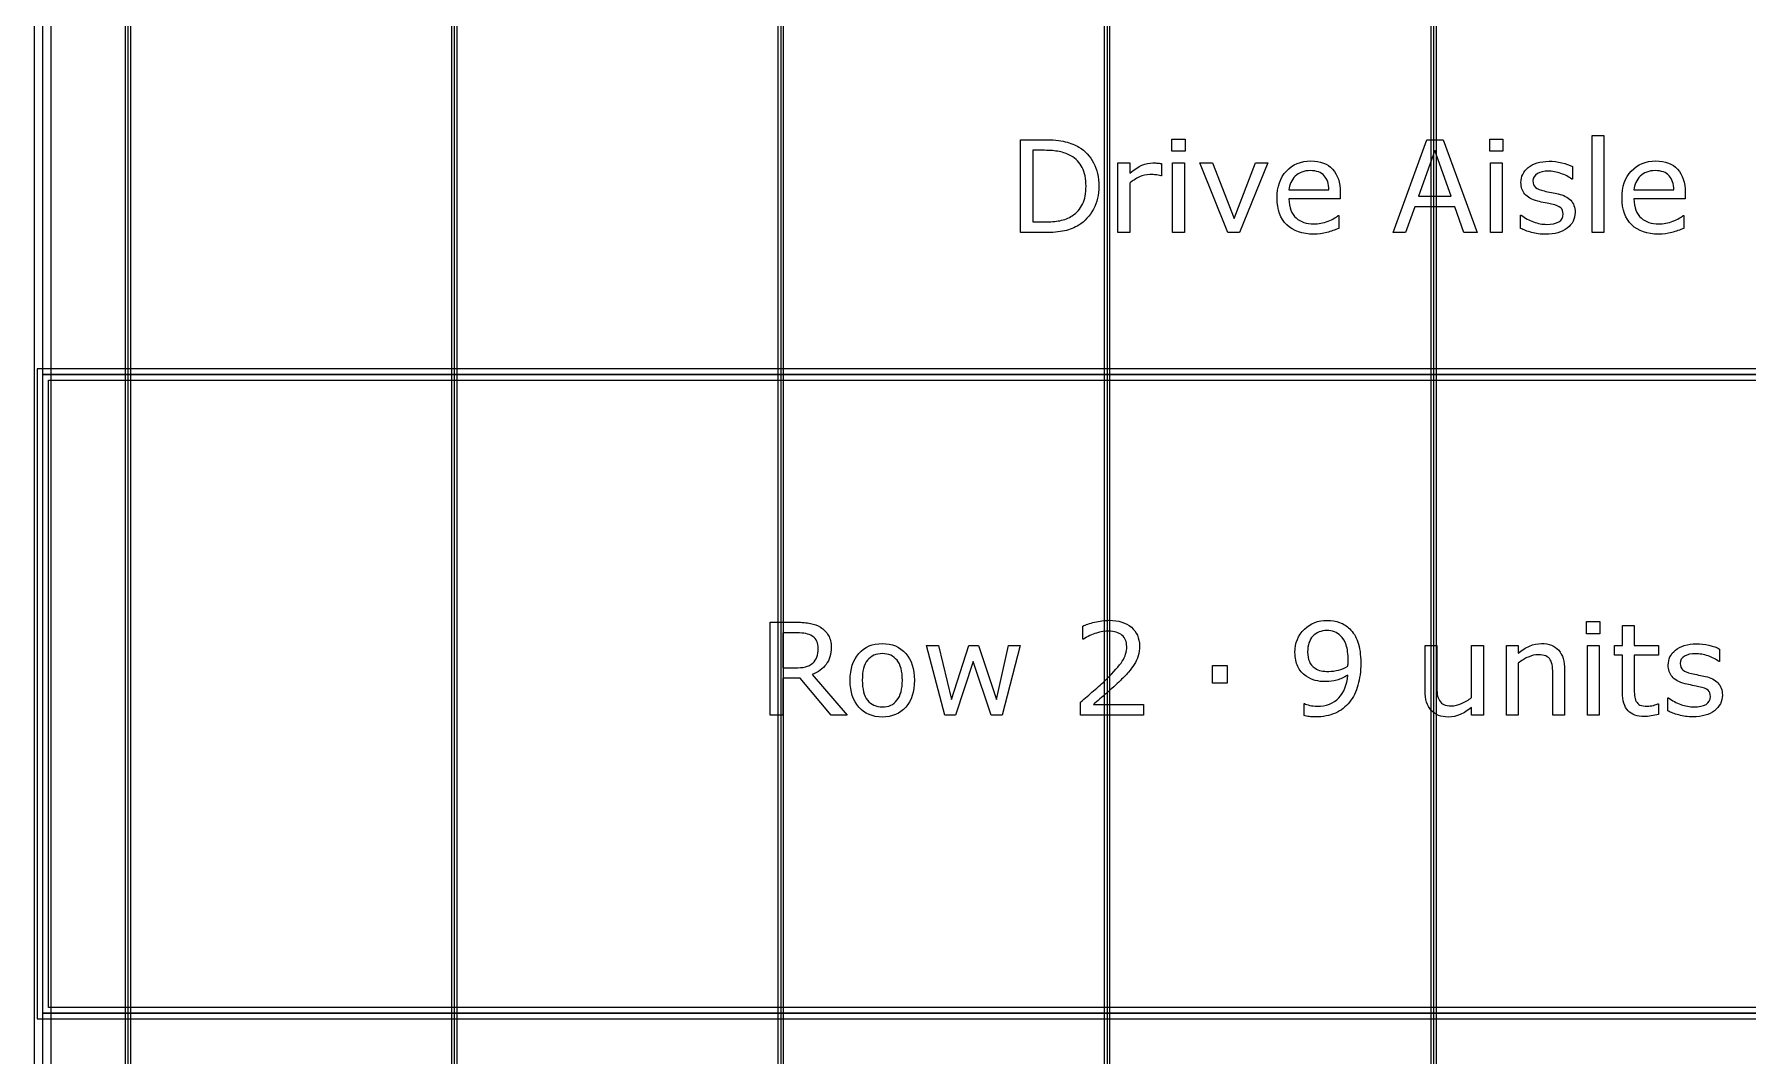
# Model space of a CAD drawing. Extents: x -13 to 750, y 12 to 2314.
# Drawn here: x 43.4 to 164.1, y 2150.9 to 2222.9 of the extents above; entities that cross this region are included whole.
import ezdxf

# ---------------------------------------------------------------- set-up
doc = ezdxf.new("R2010")
doc.units = 0
doc.layers.get('0').update_dxf_attribs({"linetype": 'CONTINUOUS'})

msp = doc.modelspace()

# ---------------------------------------------------------------- linework, layer by layer
at = {"color": 7}
for points in [[(43.400391, 2296.489609), (43.400391, 1844.29039), (268.59961, 1844.29039), (268.59961, 2296.489609)], [(44.599609, 2295.290391), (267.40039, 2295.290391), (267.40039, 1845.48961), (44.599609, 1845.48961)], [(49.800781, 2269.89), (49.800781, 2011.89), (50.199219, 2011.89), (50.199219, 2269.89)], [(72.800781, 2269.89), (72.800781, 2011.89), (73.199219, 2011.89), (73.199219, 2269.89)], [(95.800781, 2269.89), (95.800781, 2011.89), (96.199219, 2011.89), (96.199219, 2269.89)], [(118.80078, 2269.89), (118.80078, 2011.89), (119.19922, 2011.89), (119.19922, 2269.89)], [(141.80078, 2269.89), (141.80078, 2011.89), (142.19922, 2011.89), (142.19922, 2269.89)], [(44, 2224.89), (268, 2224.89), (268, 2198.89), (44, 2198.89)], [(153.9939, 2208.89), (153.16772, 2208.89), (153.16772, 2215.72789), (153.9939, 2215.72789)], [(124.49341, 2214.62049), (123.56177, 2214.62049), (123.56177, 2215.47742), (124.49341, 2215.47742)], [(145.073, 2208.89), (144.14575, 2208.89), (143.50415, 2210.71373), (140.67407, 2210.71373), (140.03247, 2208.89), (139.14917, 2208.89), (141.53101, 2215.43346), (142.69116, 2215.43346)], [(143.23608, 2211.4608), (142.08911, 2214.6732), (140.93774, 2211.4608)], [(146.88794, 2214.62047), (145.9563, 2214.62047), (145.9563, 2215.4774), (146.88794, 2215.4774)], [(124.44067, 2208.89), (123.6145, 2208.89), (123.6145, 2213.79869), (124.44067, 2213.79869)], [(130.32056, 2213.79869), (128.33423, 2208.89), (127.50366, 2208.89), (125.53052, 2213.79869), (126.427, 2213.79869), (127.94751, 2209.89195), (129.45483, 2213.79869)], [(146.83521, 2208.89), (146.00903, 2208.89), (146.00903, 2213.79869), (146.83521, 2213.79869)], [(117.51489, 2212.16836)], [(118.42456, 2212.15514)], [(151.97681, 2210.30504)], [(43.599609, 2199.29039), (43.599609, 2153.48961), (268.40039, 2153.48961), (268.40039, 2199.29039)], [(44, 2198.89), (268, 2198.89), (268, 2153.89), (44, 2153.89)], [(44.400391, 2198.48961), (267.59961, 2198.48961), (267.59961, 2154.29039), (44.400391, 2154.29039)], [(153.71924, 2180.62047), (152.7876, 2180.62047), (152.7876, 2181.4774), (153.71924, 2181.4774)], [(98.646973, 2179.5921)], [(112.87646, 2179.79869), (111.59766, 2174.89), (110.83301, 2174.89), (109.57178, 2178.67369), (108.31934, 2174.89), (107.55908, 2174.89), (106.26709, 2179.79869), (107.12842, 2179.79869), (108.0293, 2175.99742), (109.25537, 2179.79869), (109.93652, 2179.79869), (111.19336, 2175.99742), (112.0459, 2179.79869)], [(153.6665, 2174.89), (152.84033, 2174.89), (152.84033, 2179.79869), (153.6665, 2179.79869)], [(127.46631, 2177.13561), (126.41602, 2177.13561), (126.41602, 2178.37926), (127.46631, 2178.37926)], [(136.87057, 2178.5551)], [(104.5708, 2177.34215)], [(105.42334, 2177.34215)], [(162.35449, 2176.30499)], [(44, 2153.89), (268, 2153.89), (268, 2127.89), (44, 2127.89)]]:
    msp.add_lwpolyline(points, close=True, dxfattribs=at)
for points in [[(50, 2269.89), (50, 2011.89)], [(73, 2269.89), (73, 2011.89)], [(96, 2269.89), (96, 2011.89)], [(119, 2269.89), (119, 2011.89)], [(142, 2269.89), (142, 2011.89)], [(114.54858, 2208.89), (112.89624, 2208.89), (112.89624, 2215.43346), (114.53101, 2215.43346)], [(114.58374, 2214.68642), (113.76636, 2214.68642), (113.76636, 2209.6371), (114.58374, 2209.6371)], [(120.5911, 2212.37488), (120.5911, 2208.89), (119.76493, 2208.89), (119.76493, 2213.79869), (120.5911, 2213.79869), (120.5911, 2213.07359)], [(122.82792, 2213.74589), (122.82788, 2212.89783)], [(151.7834, 2213.54822), (151.7834, 2212.66492), (151.7395, 2212.66492)], [(122.82788, 2212.89783), (122.78398, 2212.89783)], [(131.8147, 2211.89146), (134.6272, 2211.89146)], [(135.4314, 2211.25865), (131.8147, 2211.25865)], [(135.43135, 2211.70689), (135.4314, 2211.25865)], [(156.12085, 2211.89146), (158.93335, 2211.89146)], [(159.73755, 2211.25865), (156.12085, 2211.25865)], [(159.7375, 2211.70689), (159.73755, 2211.25865)], [(135.29077, 2210.08971), (135.33467, 2210.08971), (135.33467, 2209.18883)], [(148.14038, 2209.18443), (148.14038, 2210.11168), (148.18428, 2210.11168)], [(159.59692, 2210.08971), (159.64082, 2210.08971), (159.64082, 2209.18883)], [(100.68164, 2174.89), (99.552246, 2174.89), (97.36377, 2177.49156), (96.137695, 2177.49156), (96.137695, 2174.89), (95.267578, 2174.89), (95.267578, 2181.43346), (97.100098, 2181.43346)], [(97.161621, 2180.68635), (96.137695, 2180.68635), (96.137695, 2178.21662), (97.016602, 2178.21662)], [(117.33252, 2180.23814), (117.28862, 2180.23814), (117.28862, 2181.161)], [(155.31885, 2176.494), (155.31885, 2179.10436), (154.76074, 2179.10436), (154.76074, 2179.79869), (155.31885, 2179.79869), (155.31885, 2181.20934), (156.14502, 2181.20934), (156.14502, 2179.79869), (157.8501, 2179.79869), (157.8501, 2179.10436), (156.14502, 2179.10436), (156.14502, 2176.86754)], [(141.40576, 2176.61266), (141.40576, 2179.79869), (142.23193, 2179.79869), (142.23193, 2177.00377)], [(144.68412, 2176.13364), (144.68412, 2179.79868), (145.51029, 2179.79868), (145.51025, 2174.89)], [(147.96245, 2178.55506), (147.96245, 2174.89), (147.13628, 2174.89), (147.13628, 2179.79869), (147.96245, 2179.79869), (147.96245, 2179.25377)], [(162.16109, 2179.54817), (162.16109, 2178.66487), (162.11719, 2178.66487)], [(135.98333, 2178.74407), (135.98291, 2178.744)], [(98.220703, 2177.75084), (100.68164, 2174.89)], [(151.24072, 2174.89), (150.41455, 2174.89), (150.41455, 2177.68492)], [(151.24077, 2178.07604), (151.24072, 2174.89)], [(121.55566, 2174.89), (117.12598, 2174.89), (117.12598, 2175.80846)], [(158.51807, 2175.18438), (158.51807, 2176.11163), (158.56197, 2176.11163)], [(118.03567, 2175.64146), (121.55569, 2175.64146), (121.55566, 2174.89)], [(132.87598, 2174.86366), (132.87598, 2175.70302), (132.91988, 2175.70302)], [(145.51025, 2174.89), (144.68408, 2174.89), (144.68408, 2175.43492)], [(157.80617, 2175.67659), (157.85007, 2175.67659), (157.8501, 2174.9339)]]:
    msp.add_lwpolyline(points, dxfattribs=at)
for points in [[(114.53101, 2215.43346), (115.169677, 2215.43346), (115.67651, 2215.386583), (116.05151, 2215.29283)], [(115.62524, 2214.59852), (115.335207, 2214.65712), (114.98804, 2214.68642), (114.58374, 2214.68642)], [(116.44702, 2214.29529), (116.189207, 2214.441777), (115.91528, 2214.542853), (115.62524, 2214.59852)], [(116.05151, 2215.29283), (116.429443, 2215.20201), (116.74878, 2215.076033), (117.00952, 2214.9149)], [(117.00952, 2214.9149), (117.454833, 2214.63658), (117.802003, 2214.265977), (118.05103, 2213.80309)], [(117.24683, 2213.46473), (117.068117, 2213.81629), (116.801513, 2214.093143), (116.44702, 2214.29529)], [(117.51489, 2212.16834), (117.51489, 2212.681033), (117.425537, 2213.113163), (117.24683, 2213.46473)], [(118.05103, 2213.80309), (118.30005, 2213.340197), (118.42456, 2212.79088), (118.42456, 2212.15514)], [(120.5911, 2213.07359), (120.919227, 2213.337263), (121.207803, 2213.5233), (121.45683, 2213.6317)], [(121.45683, 2213.6317), (121.708783, 2213.743027), (121.96513, 2213.79869), (122.22587, 2213.79869)], [(122.22587, 2213.79869), (122.369423, 2213.79869), (122.473427, 2213.79429), (122.53788, 2213.78549)], [(122.53788, 2213.78549), (122.602347, 2213.77949), (122.699027, 2213.76629), (122.82792, 2213.74589)], [(130.97529, 2211.31578), (130.97529, 2212.118513), (131.193553, 2212.75572), (131.63008, 2213.2274)], [(131.63008, 2213.2274), (132.069533, 2213.69908), (132.64668, 2213.93492), (133.36152, 2213.93492)], [(133.31763, 2213.25377), (132.875243, 2213.25377), (132.522213, 2213.1234), (132.25854, 2212.86266)], [(134.29761, 2212.89781), (134.083743, 2213.135117), (133.757083, 2213.25377), (133.31763, 2213.25377)], [(133.36152, 2213.93492), (134.023633, 2213.93492), (134.5334, 2213.74156), (134.89082, 2213.35484)], [(134.89082, 2213.35484), (135.251173, 2212.968127), (135.43135, 2212.41881), (135.43135, 2211.70689)], [(148.28535, 2212.99012), (148.37031, 2213.168827), (148.49775, 2213.328493), (148.66767, 2213.46912)], [(148.66767, 2213.46912), (148.831737, 2213.606813), (149.039747, 2213.715213), (149.2917, 2213.79432)], [(149.2917, 2213.79432), (149.54658, 2213.876347), (149.83076, 2213.91736), (150.14424, 2213.91736)], [(150.08276, 2213.21863), (149.781007, 2213.21863), (149.526127, 2213.160037), (149.31812, 2213.04285)], [(150.97046, 2213.05604), (150.6687, 2213.164433), (150.3728, 2213.21863), (150.08276, 2213.21863)], [(150.14424, 2213.91736), (150.437207, 2213.91736), (150.733103, 2213.88074), (151.03193, 2213.8075)], [(151.03193, 2213.8075), (151.33369, 2213.737187), (151.58418, 2213.65076), (151.7834, 2213.54822)], [(155.28144, 2211.31578), (155.28144, 2212.118513), (155.499703, 2212.75572), (155.93623, 2213.2274)], [(155.93623, 2213.2274), (156.375683, 2213.69908), (156.95283, 2213.93492), (157.66767, 2213.93492)], [(157.62378, 2213.25377), (157.1814, 2213.25377), (156.828373, 2213.1234), (156.5647, 2212.86266)], [(158.60376, 2212.89781), (158.389893, 2213.135117), (158.063233, 2213.25377), (157.62378, 2213.25377)], [(157.66767, 2213.93492), (158.329783, 2213.93492), (158.83955, 2213.74156), (159.19697, 2213.35484)], [(159.19697, 2213.35484), (159.557323, 2212.968127), (159.7375, 2212.41881), (159.7375, 2211.70689)], [(117.2688, 2210.89395), (117.43286, 2211.23379), (117.51489, 2211.658593), (117.51489, 2212.16836)], [(118.42456, 2212.15514), (118.42456, 2211.560413), (118.29419, 2211.02135), (118.03345, 2210.53795)], [(121.27665, 2212.80994), (121.039343, 2212.698613), (120.810827, 2212.553593), (120.5911, 2212.37488)], [(122.01493, 2212.98133), (121.76005, 2212.98133), (121.513957, 2212.9242), (121.27665, 2212.80994)], [(122.42362, 2212.95933), (122.309367, 2212.973997), (122.173137, 2212.98133), (122.01493, 2212.98133)], [(122.78398, 2212.89783), (122.660933, 2212.927097), (122.540813, 2212.947597), (122.42362, 2212.95933)], [(132.25854, 2212.86266), (131.9978, 2212.601913), (131.849853, 2212.27818), (131.8147, 2211.89146)], [(134.6272, 2211.89146), (134.624533, 2212.32506), (134.51467, 2212.66051), (134.29761, 2212.89781)], [(148.1623, 2212.41883), (148.1623, 2212.620977), (148.203317, 2212.811407), (148.28535, 2212.99012)], [(148.43037, 2211.60145), (148.251657, 2211.824103), (148.1623, 2212.096563), (148.1623, 2212.41883)], [(149.31812, 2213.04285), (149.110107, 2212.928597), (149.0061, 2212.75721), (149.0061, 2212.52869)], [(149.0061, 2212.52869), (149.0061, 2212.326543), (149.06909, 2212.1742), (149.19507, 2212.07166)], [(149.19507, 2212.07166), (149.318117, 2211.96912), (149.517333, 2211.885623), (149.79272, 2211.82117)], [(151.7395, 2212.66492), (151.528567, 2212.820193), (151.27222, 2212.950567), (150.97046, 2213.05604)], [(156.5647, 2212.86266), (156.303953, 2212.601913), (156.156003, 2212.27818), (156.12085, 2211.89146)], [(158.93335, 2211.89146), (158.930683, 2212.32506), (158.82082, 2212.66051), (158.60376, 2212.89781)], [(116.53931, 2210.07217), (116.864503, 2210.280177), (117.107667, 2210.554103), (117.2688, 2210.89395)], [(131.66084, 2209.43492), (131.203807, 2209.877307), (130.97529, 2210.50426), (130.97529, 2211.31578)], [(131.8147, 2211.25865), (131.8147, 2210.956897), (131.86011, 2210.693227), (131.95093, 2210.46764)], [(149.34883, 2211.10047), (148.918163, 2211.21473), (148.61201, 2211.381723), (148.43037, 2211.60145)], [(149.86299, 2210.98621), (149.67549, 2211.021343), (149.504103, 2211.05943), (149.34883, 2211.10047)], [(149.79272, 2211.82117), (149.945067, 2211.786037), (150.11499, 2211.75088), (150.30249, 2211.7157)], [(150.32441, 2210.89391), (150.207223, 2210.920243), (150.053417, 2210.95101), (149.86299, 2210.98621)], [(150.30249, 2211.7157), (150.492917, 2211.680567), (150.65112, 2211.648333), (150.7771, 2211.619)], [(150.96601, 2210.63902), (150.854683, 2210.738633), (150.640817, 2210.823597), (150.32441, 2210.89391)], [(150.7771, 2211.619), (151.160887, 2211.531113), (151.456783, 2211.380237), (151.66479, 2211.16637)], [(151.66479, 2211.16637), (151.872803, 2210.94957), (151.97681, 2210.66246), (151.97681, 2210.30504)], [(155.96699, 2209.43492), (155.509957, 2209.877307), (155.28144, 2210.50426), (155.28144, 2211.31578)], [(156.12085, 2211.25865), (156.12085, 2210.956897), (156.16626, 2210.693227), (156.25708, 2210.46764)], [(114.58374, 2209.6371), (115.002687, 2209.6371), (115.367433, 2209.667867), (115.67798, 2209.7294)], [(115.67798, 2209.7294), (115.991453, 2209.790933), (116.278563, 2209.90519), (116.53931, 2210.07217)], [(118.03345, 2210.53795), (117.775637, 2210.05455), (117.431397, 2209.67955), (117.00073, 2209.41295)], [(131.95093, 2210.46764), (132.04175, 2210.24498), (132.16626, 2210.061873), (132.32446, 2209.91832)], [(132.32446, 2209.91832), (132.476807, 2209.777693), (132.656983, 2209.672223), (132.86499, 2209.60191)], [(132.86499, 2209.60191), (133.07593, 2209.531603), (133.307377, 2209.49645), (133.55933, 2209.49645)], [(133.55933, 2209.49645), (133.89331, 2209.49645), (134.228757, 2209.562367), (134.56567, 2209.6942)], [(134.56567, 2209.6942), (134.905517, 2209.828967), (135.147217, 2209.960803), (135.29077, 2210.08971)], [(148.18428, 2210.11168), (148.44502, 2209.915393), (148.735057, 2209.758653), (149.05439, 2209.64146)], [(149.05439, 2209.64146), (149.37373, 2209.527207), (149.679883, 2209.47008), (149.97285, 2209.47008)], [(149.97285, 2209.47008), (150.33613, 2209.47008), (150.62031, 2209.528673), (150.82539, 2209.64586)], [(150.82539, 2209.64586), (151.03047, 2209.763047), (151.13301, 2209.947617), (151.13301, 2210.19957)], [(151.13301, 2210.19957), (151.13301, 2210.39293), (151.077343, 2210.539413), (150.96601, 2210.63902)], [(151.97681, 2210.30504), (151.97681, 2209.8568), (151.790773, 2209.489123), (151.4187, 2209.20201)], [(156.25708, 2210.46764), (156.3479, 2210.24498), (156.472413, 2210.061873), (156.63062, 2209.91832)], [(156.63062, 2209.91832), (156.78296, 2209.777693), (156.963133, 2209.672223), (157.17114, 2209.60191)], [(157.17114, 2209.60191), (157.38208, 2209.531603), (157.613527, 2209.49645), (157.86548, 2209.49645)], [(157.86548, 2209.49645), (158.199467, 2209.49645), (158.534917, 2209.562367), (158.87183, 2209.6942)], [(158.87183, 2209.6942), (159.21167, 2209.828967), (159.453367, 2209.960803), (159.59692, 2210.08971)], [(115.99878, 2209.01305), (115.632567, 2208.931017), (115.149167, 2208.89), (114.54858, 2208.89)], [(117.00073, 2209.41295), (116.701903, 2209.228377), (116.36792, 2209.095077), (115.99878, 2209.01305)], [(133.56807, 2208.77574), (132.753617, 2208.77574), (132.117873, 2208.995467), (131.66084, 2209.43492)], [(134.48213, 2208.89439), (134.19209, 2208.81529), (133.887403, 2208.77574), (133.56807, 2208.77574)], [(135.33467, 2209.18883), (135.05635, 2209.071643), (134.77217, 2208.973497), (134.48213, 2208.89439)], [(148.90063, 2208.89879), (148.598877, 2208.986677), (148.34546, 2209.08189), (148.14038, 2209.18443)], [(149.90259, 2208.77135), (149.53931, 2208.77135), (149.205323, 2208.81383), (148.90063, 2208.89879)], [(151.4187, 2209.20201), (151.04956, 2208.914903), (150.54419, 2208.77135), (149.90259, 2208.77135)], [(157.87422, 2208.77574), (157.059767, 2208.77574), (156.424023, 2208.995467), (155.96699, 2209.43492)], [(158.78828, 2208.89439), (158.49824, 2208.81529), (158.193553, 2208.77574), (157.87422, 2208.77574)], [(159.64082, 2209.18883), (159.3625, 2209.071643), (159.07832, 2208.973497), (158.78828, 2208.89439)], [(97.100098, 2181.43346), (97.495605, 2181.43346), (97.825195, 2181.407093), (98.088867, 2181.35436)], [(97.772461, 2180.63365), (97.59961, 2180.668783), (97.395996, 2180.68635), (97.161621, 2180.68635)], [(98.220703, 2180.45787), (98.094726, 2180.54283), (97.945312, 2180.601423), (97.772461, 2180.63365)], [(98.088867, 2181.35436), (98.352539, 2181.30456), (98.589844, 2181.213737), (98.800781, 2181.08189)], [(98.800781, 2181.08189), (99.038086, 2180.932477), (99.222656, 2180.743513), (99.354492, 2180.515)], [(117.28862, 2181.161), (117.496633, 2181.263533), (117.77349, 2181.357283), (118.11919, 2181.44225)], [(118.24219, 2180.66881), (117.931643, 2180.575057), (117.62842, 2180.4315), (117.33252, 2180.23814)], [(118.11919, 2181.44225), (118.467823, 2181.52721), (118.804737, 2181.56969), (119.12993, 2181.56969)], [(119.10791, 2180.80943), (118.84131, 2180.80943), (118.552737, 2180.762557), (118.24219, 2180.66881)], [(120.04395, 2180.51939), (119.82129, 2180.71275), (119.509277, 2180.80943), (119.10791, 2180.80943)], [(119.12993, 2181.56969), (119.80083, 2181.56969), (120.32671, 2181.40709), (120.70757, 2181.08189)], [(120.70757, 2181.08189), (121.08843, 2180.75963), (121.27886, 2180.321643), (121.27886, 2179.76793)], [(132.23873, 2179.30656), (132.23873, 2179.974533), (132.458457, 2180.517993), (132.89791, 2180.93694)], [(132.89791, 2180.93694), (133.337363, 2181.35588), (133.873497, 2181.56535), (134.50631, 2181.56535)], [(134.49756, 2180.84899), (134.075687, 2180.84899), (133.741703, 2180.717157), (133.49561, 2180.45349)], [(135.01172, 2180.76109), (134.853513, 2180.81969), (134.682127, 2180.84899), (134.49756, 2180.84899)], [(134.50631, 2181.56535), (134.822717, 2181.56535), (135.115683, 2181.515547), (135.38521, 2181.41594)], [(135.45557, 2180.47984), (135.31787, 2180.61168), (135.16992, 2180.70543), (135.01172, 2180.76109)], [(135.38521, 2181.41594), (135.654743, 2181.31926), (135.890583, 2181.172777), (136.09273, 2180.97649)], [(136.09273, 2180.97649), (136.341757, 2180.733323), (136.533653, 2180.419847), (136.66842, 2180.03606)], [(98.545898, 2180.08873), (98.481445, 2180.235217), (98.373046, 2180.358263), (98.220703, 2180.45787)], [(98.646973, 2179.59215), (98.646973, 2179.77965), (98.613281, 2179.945177), (98.545898, 2180.08873)], [(98.550293, 2178.98126), (98.614746, 2179.142393), (98.646973, 2179.346007), (98.646973, 2179.5921)], [(99.556641, 2179.65367), (99.556641, 2179.18199), (99.437989, 2178.786483), (99.200684, 2178.46715)], [(99.354492, 2180.515), (99.489258, 2180.289413), (99.556641, 2180.002303), (99.556641, 2179.65367)], [(101.50342, 2179.23619), (101.913573, 2179.70201), (102.46582, 2179.93492), (103.16016, 2179.93492)], [(103.16016, 2179.93492), (103.848633, 2179.93492), (104.39795, 2179.70201), (104.80811, 2179.23619)], [(120.38232, 2179.72398), (120.38232, 2180.063827), (120.26953, 2180.328963), (120.04395, 2180.51939)], [(120.07031, 2178.68248), (120.278317, 2179.004747), (120.38232, 2179.351913), (120.38232, 2179.72398)], [(121.27886, 2179.76793), (121.27886, 2179.518903), (121.246627, 2179.285993), (121.18216, 2179.0692)], [(133.49561, 2180.45349), (133.252443, 2180.189817), (133.13086, 2179.81921), (133.13086, 2179.34167)], [(135.84229, 2179.83824), (135.748537, 2180.113633), (135.61963, 2180.3275), (135.45557, 2180.47984)], [(135.98291, 2178.744), (135.98291, 2179.198107), (135.936037, 2179.562853), (135.84229, 2179.83824)], [(136.66842, 2180.03606), (136.803187, 2179.6552), (136.87057, 2179.161547), (136.87057, 2178.5551)], [(147.96245, 2179.25377), (148.220263, 2179.467637), (148.486867, 2179.63463), (148.76226, 2179.75475)], [(148.76226, 2179.75475), (149.037647, 2179.874863), (149.32036, 2179.93492), (149.6104, 2179.93492)], [(149.6104, 2179.93492), (150.140673, 2179.93492), (150.54497, 2179.775253), (150.82329, 2179.45592)], [(150.82329, 2179.45592), (151.10161, 2179.13658), (151.24077, 2178.67662), (151.24077, 2178.07604)], [(158.66305, 2178.99007), (158.74801, 2179.168777), (158.87545, 2179.328443), (159.04537, 2179.46907)], [(159.04537, 2179.46907), (159.20943, 2179.606763), (159.417437, 2179.715163), (159.66939, 2179.79427)], [(159.66939, 2179.79427), (159.924277, 2179.876297), (160.208457, 2179.91731), (160.52193, 2179.91731)], [(160.52193, 2179.91731), (160.814903, 2179.91731), (161.110803, 2179.88069), (161.40963, 2179.80745)], [(161.40963, 2179.80745), (161.711383, 2179.737137), (161.96187, 2179.65071), (162.16109, 2179.54817)], [(97.016602, 2178.21662), (97.291992, 2178.21662), (97.532226, 2178.240053), (97.737305, 2178.28692)], [(97.737305, 2178.28692), (97.942383, 2178.33672), (98.116699, 2178.42754), (98.260254, 2178.55938)], [(99.200684, 2178.46715), (98.963379, 2178.150743), (98.636719, 2177.911973), (98.220703, 2177.75084)], [(98.260254, 2178.55938), (98.39209, 2178.682427), (98.48877, 2178.823053), (98.550293, 2178.98126)], [(100.89258, 2177.34215), (100.89258, 2178.141957), (101.096193, 2178.773303), (101.50342, 2179.23619)], [(102.11426, 2178.75719), (101.868167, 2178.44957), (101.74512, 2177.97789), (101.74512, 2177.34215)], [(103.16016, 2179.22301), (102.711913, 2179.22301), (102.36328, 2179.067737), (102.11426, 2178.75719)], [(104.19727, 2178.75719), (103.948243, 2179.067737), (103.60254, 2179.22301), (103.16016, 2179.22301)], [(104.5708, 2177.34215), (104.5708, 2177.97789), (104.44629, 2178.44957), (104.19727, 2178.75719)], [(104.80811, 2179.23619), (105.218263, 2178.773303), (105.42334, 2178.141957), (105.42334, 2177.34215)], [(118.91455, 2177.38609), (119.47705, 2177.931017), (119.862303, 2178.363147), (120.07031, 2178.68248)], [(120.9053, 2178.45836), (120.791047, 2178.27672), (120.656283, 2178.09801), (120.50101, 2177.92223)], [(121.18216, 2179.0692), (121.120627, 2178.855333), (121.02834, 2178.65172), (120.9053, 2178.45836)], [(132.43209, 2178.31779), (132.303183, 2178.593183), (132.23873, 2178.922773), (132.23873, 2179.30656)], [(133.01656, 2177.63664), (132.758747, 2177.815353), (132.563923, 2178.042403), (132.43209, 2178.31779)], [(133.13086, 2179.34167), (133.13086, 2179.06335), (133.17041, 2178.8363), (133.24951, 2178.66052)], [(133.24951, 2178.66052), (133.32861, 2178.48474), (133.46191, 2178.33093), (133.64941, 2178.19909)], [(133.64941, 2178.19909), (133.78125, 2178.10827), (133.92627, 2178.046747), (134.08447, 2178.01452)], [(135.30615, 2178.06292), (135.540523, 2178.124453), (135.76025, 2178.21381), (135.96533, 2178.33099)], [(135.96533, 2178.33099), (135.967997, 2178.392523), (135.970997, 2178.45258), (135.97433, 2178.51116)], [(135.97433, 2178.51116), (135.98033, 2178.572693), (135.98333, 2178.65033), (135.98333, 2178.74407)], [(136.87061, 2178.55504), (136.87061, 2177.983753), (136.80469, 2177.4652), (136.67285, 2176.99938)], [(148.66997, 2178.98133), (148.423877, 2178.870003), (148.188037, 2178.727913), (147.96245, 2178.55506)], [(149.37749, 2179.14832), (149.151903, 2179.14832), (148.916063, 2179.092657), (148.66997, 2178.98133)], [(149.91362, 2179.05602), (149.775927, 2179.117553), (149.597217, 2179.14832), (149.37749, 2179.14832)], [(150.23003, 2178.78355), (150.15679, 2178.906603), (150.05132, 2178.997427), (149.91362, 2179.05602)], [(150.37505, 2178.31773), (150.348717, 2178.51695), (150.300377, 2178.672223), (150.23003, 2178.78355)], [(150.41455, 2177.68492), (150.41455, 2177.910507), (150.401383, 2178.121443), (150.37505, 2178.31773)], [(158.54, 2178.41878), (158.54, 2178.620927), (158.581017, 2178.811357), (158.66305, 2178.99007)], [(158.80807, 2177.6014), (158.629357, 2177.824053), (158.54, 2178.096513), (158.54, 2178.41878)], [(159.6958, 2179.0428), (159.487793, 2178.928547), (159.38379, 2178.75716), (159.38379, 2178.52864)], [(159.38379, 2178.52864), (159.38379, 2178.326493), (159.446777, 2178.17415), (159.57275, 2178.07161)], [(160.46045, 2179.21858), (160.15869, 2179.21858), (159.903807, 2179.159987), (159.6958, 2179.0428)], [(161.34814, 2179.05599), (161.046387, 2179.164383), (160.75049, 2179.21858), (160.46045, 2179.21858)], [(162.11719, 2178.66487), (161.90625, 2178.820143), (161.6499, 2178.950517), (161.34814, 2179.05599)], [(101.50342, 2175.44811), (101.096193, 2175.910997), (100.89258, 2176.542343), (100.89258, 2177.34215)], [(101.74512, 2177.34215), (101.74512, 2176.726917), (101.86963, 2176.25963), (102.11865, 2175.94029)], [(104.19287, 2175.9359), (104.444823, 2176.252307), (104.5708, 2176.721057), (104.5708, 2177.34215)], [(105.42334, 2177.34215), (105.42334, 2176.542343), (105.218263, 2175.910997), (104.80811, 2175.44811)], [(118.04883, 2176.59947), (118.359377, 2176.863143), (118.64795, 2177.12535), (118.91455, 2177.38609)], [(119.9429, 2177.33775), (119.629427, 2177.030137), (119.305697, 2176.73131), (118.97171, 2176.44127)], [(120.50101, 2177.92223), (120.348663, 2177.746443), (120.162627, 2177.551617), (119.9429, 2177.33775)], [(133.67135, 2177.32902), (133.45455, 2177.381753), (133.236287, 2177.484293), (133.01656, 2177.63664)], [(134.40523, 2177.24992), (134.135703, 2177.24992), (133.891077, 2177.276287), (133.67135, 2177.32902)], [(134.08447, 2178.01452), (134.242677, 2177.985253), (134.41846, 2177.97062), (134.61182, 2177.97062)], [(135.19185, 2177.35539), (134.951617, 2177.285077), (134.68941, 2177.24992), (134.40523, 2177.24992)], [(134.61182, 2177.97062), (134.840333, 2177.97062), (135.071777, 2178.001387), (135.30615, 2178.06292)], [(135.9609, 2177.70695), (135.68844, 2177.54289), (135.43209, 2177.425703), (135.19185, 2177.35539)], [(135.3193, 2176.09856), (135.68844, 2176.488207), (135.902307, 2177.024337), (135.9609, 2177.70695)], [(136.67285, 2176.99938), (136.543943, 2176.533553), (136.347653, 2176.13658), (136.08398, 2175.80846)], [(142.23193, 2177.00377), (142.23193, 2176.754743), (142.243663, 2176.540877), (142.26713, 2176.36217)], [(159.72652, 2177.10042), (159.29586, 2177.21468), (158.98971, 2177.381673), (158.80807, 2177.6014)], [(159.57275, 2178.07161), (159.695797, 2177.96907), (159.895017, 2177.885573), (160.17041, 2177.82112)], [(160.24068, 2176.98616), (160.05318, 2177.021293), (159.881793, 2177.05938), (159.72652, 2177.10042)], [(160.17041, 2177.82112), (160.322757, 2177.785987), (160.49268, 2177.75083), (160.68018, 2177.71565)], [(160.70211, 2176.89386), (160.584923, 2176.92026), (160.431113, 2176.951027), (160.24068, 2176.98616)], [(160.68018, 2177.71565), (160.870607, 2177.680517), (161.02881, 2177.648283), (161.15479, 2177.61895)], [(161.15479, 2177.61895), (161.538577, 2177.531063), (161.834473, 2177.380187), (162.04248, 2177.16632)], [(162.04248, 2177.16632), (162.250487, 2176.94952), (162.35449, 2176.66241), (162.35449, 2176.30499)], [(102.11865, 2175.94029), (102.367677, 2175.623883), (102.714847, 2175.46568), (103.16016, 2175.46568)], [(103.16016, 2175.46568), (103.599613, 2175.46568), (103.94385, 2175.62242), (104.19287, 2175.9359)], [(117.12598, 2175.80846), (117.433593, 2176.072127), (117.74121, 2176.335797), (118.04883, 2176.59947)], [(118.97171, 2176.44127), (118.637723, 2176.154163), (118.32571, 2175.88756), (118.03567, 2175.64146)], [(133.79879, 2175.51848), (134.44625, 2175.51848), (134.953087, 2175.71184), (135.3193, 2176.09856)], [(136.08398, 2175.80846), (135.81738, 2175.474473), (135.483397, 2175.21666), (135.08203, 2175.03502)], [(141.83643, 2175.22398), (141.549317, 2175.540387), (141.40576, 2176.00328), (141.40576, 2176.61266)], [(142.26713, 2176.36217), (142.290597, 2176.18639), (142.3404, 2176.03551), (142.41654, 2175.90953)], [(142.41654, 2175.90953), (142.495647, 2175.780623), (142.598187, 2175.686873), (142.72416, 2175.62828)], [(143.97221, 2175.70737), (144.22709, 2175.818703), (144.464393, 2175.960793), (144.68412, 2176.13364)], [(155.70996, 2175.19762), (155.44922, 2175.467147), (155.31885, 2175.899273), (155.31885, 2176.494)], [(156.14502, 2176.86754), (156.14502, 2176.609727), (156.150887, 2176.407577), (156.16262, 2176.26109)], [(156.16262, 2176.26109), (156.174353, 2176.117537), (156.215367, 2175.982773), (156.28566, 2175.8568)], [(156.28566, 2175.8568), (156.350127, 2175.739613), (156.43802, 2175.653187), (156.54934, 2175.59752)], [(158.56197, 2176.11163), (158.82271, 2175.915343), (159.11275, 2175.758603), (159.43209, 2175.64141)], [(161.34371, 2176.63897), (161.232383, 2176.738583), (161.018517, 2176.823547), (160.70211, 2176.89386)], [(161.20308, 2175.64581), (161.40816, 2175.762997), (161.5107, 2175.947567), (161.5107, 2176.19952)], [(161.5107, 2176.19952), (161.5107, 2176.39288), (161.455037, 2176.539363), (161.34371, 2176.63897)], [(162.35449, 2176.30499), (162.35449, 2175.85675), (162.168457, 2175.489073), (161.79639, 2175.20196)], [(103.16016, 2174.75377), (102.46582, 2174.75377), (101.913573, 2174.985217), (101.50342, 2175.44811)], [(104.80811, 2175.44811), (104.39795, 2174.985217), (103.848633, 2174.75377), (103.16016, 2174.75377)], [(133.23633, 2174.78896), (133.101563, 2174.803627), (132.981447, 2174.828527), (132.87598, 2174.86366)], [(132.91988, 2175.70302), (133.00484, 2175.659087), (133.124957, 2175.616607), (133.28023, 2175.57558)], [(133.66699, 2174.76256), (133.51465, 2174.76256), (133.371097, 2174.77136), (133.23633, 2174.78896)], [(133.28023, 2175.57558), (133.435503, 2175.537513), (133.608357, 2175.51848), (133.79879, 2175.51848)], [(135.08203, 2175.03502), (134.680663, 2174.85338), (134.208983, 2174.76256), (133.66699, 2174.76256)], [(143.04053, 2174.75377), (142.524903, 2174.75377), (142.123537, 2174.910507), (141.83643, 2175.22398)], [(142.72416, 2175.62828), (142.85014, 2175.56968), (143.033247, 2175.54038), (143.27348, 2175.54038)], [(143.88428, 2174.92955), (143.629393, 2174.812363), (143.348143, 2174.75377), (143.04053, 2174.75377)], [(143.27348, 2175.54038), (143.487347, 2175.54038), (143.720257, 2175.596043), (143.97221, 2175.70737)], [(144.68408, 2175.43492), (144.40576, 2175.215193), (144.13916, 2175.046737), (143.88428, 2174.92955)], [(156.85254, 2174.79332), (156.35156, 2174.79332), (155.9707, 2174.928087), (155.70996, 2175.19762)], [(156.54934, 2175.59752), (156.663593, 2175.544787), (156.836443, 2175.51842), (157.06789, 2175.51842)], [(157.34033, 2174.83282), (157.15869, 2174.806487), (156.996093, 2174.79332), (156.85254, 2174.79332)], [(157.06789, 2175.51842), (157.202657, 2175.51842), (157.343283, 2175.537453), (157.48977, 2175.57552)], [(157.8501, 2174.9339), (157.694827, 2174.8929), (157.524903, 2174.859207), (157.34033, 2174.83282)], [(157.48977, 2175.57552), (157.63625, 2175.61652), (157.741717, 2175.65021), (157.80617, 2175.67659)], [(159.27832, 2174.89874), (158.97656, 2174.986633), (158.723143, 2175.081847), (158.51807, 2175.18438)], [(160.28027, 2174.7713), (159.91699, 2174.7713), (159.583007, 2174.81378), (159.27832, 2174.89874)], [(159.43209, 2175.64141), (159.751423, 2175.527157), (160.057577, 2175.47003), (160.35055, 2175.47003)], [(161.79639, 2175.20196), (161.42725, 2174.914853), (160.921877, 2174.7713), (160.28027, 2174.7713)], [(160.35055, 2175.47003), (160.71383, 2175.47003), (160.998007, 2175.528623), (161.20308, 2175.64581)]]:
    msp.add_open_spline(points, degree=3, dxfattribs=at)

doc.saveas('drawing.dxf')
